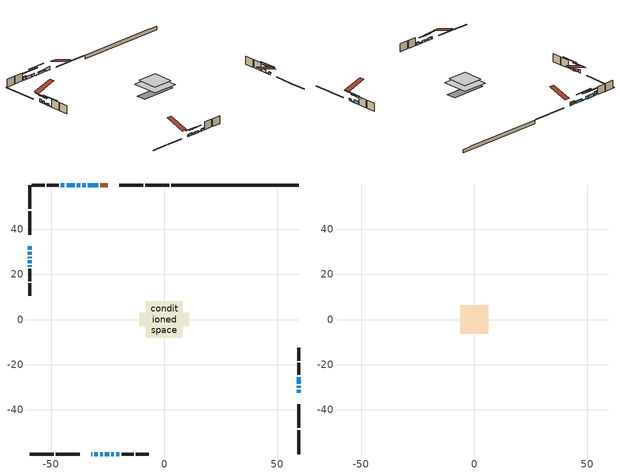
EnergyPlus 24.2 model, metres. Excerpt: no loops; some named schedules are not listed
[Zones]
conditioned space
 floor outside (Floor1 construction): -2.55,-2.55 -2.55,2.55 2.55,2.55 2.55,-2.55 z0.61
 floor adiabatic (AdiabaticFloorConstruction): -8.1,-8.1 -8.1,8.1 8.1,8.1 8.1,-8.1 z3.05
 floor foundation (Slab1 construction): -11.13,-2.97 -11.13,2.97 11.13,2.97 11.13,-2.97 z-1.68
 wall outside (RimJoist1 construction): 2.16,59.48 -8.41,59.48 / -59.48,-59.48 -48.91,-59.48 / -59.48,59.48 -59.48,48.91 / 59.48,-59.48 59.48,-48.91 z0.61:0.91
 wall outside (RimJoist2 construction): -9.34,59.48 -19.91,59.48 / -47.98,-59.48 -37.4,-59.48 / -59.48,47.98 -59.48,37.4 / 59.48,-47.98 59.48,-37.4 z0.61:0.91
 wall outside (AdiabaticWallConstruction 1): -25,59.48 -28.23,59.48 z0.61:2.64
 wall outside (AdiabaticWallConstruction): -32.32,-59.48 -31.91,-59.48 / -26.23,-59.48 -24.39,-59.48 / -21.32,-59.48 -19.79,-59.48 z0.61:1.83; -30.98,-59.48 -29.3,-59.48 z0.61:2.13; -59.48,32.32 -59.48,30.79 / -44.15,59.48 -45.68,59.48 z0.61:2.74; -59.48,29.86 -59.48,28.64 / 59.48,-28.48 59.48,-25.43 / -37.11,59.48 -38.64,59.48 / -39.57,59.48 -43.22,59.48 z0.61:2.29; -59.48,27.72 -59.48,27.1 z0.61:1.22; 59.48,-32.32 59.48,-31.1 / -29.16,59.48 -33.73,59.48 / -28.37,-59.48 -27.15,-59.48 / -59.48,26.18 -59.48,24.96 z0.61:1.68; -23.47,-59.48 -22.25,-59.48 / 59.48,-30.17 59.48,-29.4 / -34.66,59.48 -36.18,59.48 / -59.48,24.03 -59.48,23.26 z0.61:0.92
 wall outside (Wall1 construction): -46.61,59.48 -52.01,59.48 / -18.87,-59.48 -13.47,-59.48 / -59.48,22.34 -59.48,16.94 / 59.48,-24.5 59.48,-19.1 z0.61:5.49
 wall outside (Wall2 construction): -52.93,59.48 -58.55,59.48 / -12.54,-59.48 -6.92,-59.48 / -59.48,16.01 -59.48,10.39 / 59.48,-18.17 59.48,-12.56 z0.61:5.49
 wall foundation (FoundationWall1 construction): 3.09,59.48,-1.68 3.09,59.48,0.61 53.84,59.48,0.61 53.84,59.48,0.45 59.48,59.48,0.45 59.48,59.48,-1.68
 window (WindowConstruction 15): -32.32,-59.48 -31.91,-59.48 z0.61:1.83
 window (WindowConstruction 4): -30.98,-59.48 -29.3,-59.48 z0.61:2.13
 window (WindowConstruction 5): -59.48,32.32 -59.48,30.79 z0.61:2.74
 window (WindowConstruction 6): -59.48,29.86 -59.48,28.64 z0.61:2.29
 window (WindowConstruction 7): -59.48,27.72 -59.48,27.11 z0.61:1.22
 window (WindowConstruction 8): 59.48,-32.32 59.48,-31.1 z0.61:1.68
 window (WindowConstruction 9): -29.16,59.48 -33.73,59.48 z0.61:1.68
 window (WindowConstruction 10): -28.37,-59.48 -27.15,-59.48 z0.61:1.68
 window (WindowConstruction 11): -26.22,-59.48 -24.4,-59.48 z0.61:1.83
 window (WindowConstruction 12): -23.47,-59.48 -22.25,-59.48 z0.61:0.91
 window (WindowConstruction 13): -21.32,-59.48 -19.79,-59.48 z0.61:1.83
 window (WindowConstruction 14): -59.48,26.18 -59.48,24.96 z0.61:1.68
 window (WindowConstruction 16): 59.48,-30.17 59.48,-29.41 z0.61:0.91
 window (WindowConstruction 17): -34.66,59.48 -36.18,59.48 z0.61:0.91
 window (WindowConstruction 18): -59.48,24.03 -59.48,23.27 z0.61:0.91
 window (WindowConstruction): 59.48,-28.48 59.48,-25.43 z0.61:2.29
 window (WindowConstruction 1): -37.11,59.48 -38.64,59.48 z0.61:2.29
 window (WindowConstruction 2): -39.57,59.48 -43.22,59.48 z0.61:2.29
 window (WindowConstruction 3): -44.15,59.48 -45.68,59.48 z0.61:2.74
 door (Door): -25,59.48 -28.23,59.48 z0.61:2.64
 ceiling adiabatic (AdiabaticFloorConstruction): 8.1,-8.1 8.1,8.1 -8.1,8.1 -8.1,-8.1 z3.05
attic - vented
 floor to conditioned space (Floor2 construction Reversed): -6.29,-6.29 -6.29,6.29 6.29,6.29 6.29,-6.29 z5.49
 roof outside (Roof1 construction): -24.07,59.48,5.49 -24.07,47.23,9.57 -20.84,47.23,9.57 -20.84,59.48,5.49; -33.25,-59.48,5.49 -33.25,-47.23,9.57 -36.47,-47.23,9.57 -36.47,-59.48,5.49; -59.48,33.25,5.49 -47.23,33.25,9.57 -47.23,36.47,9.57 -59.48,36.47,5.49; 59.48,-33.25,5.49 47.23,-33.25,9.57 47.23,-36.47,9.57 59.48,-36.47,5.49
shading: -26.66,-59.48 -33.62,-59.48 -33.62,-59.89 -26.66,-59.89 z4.77; -59.48,28.15 -59.48,34.96 -59.89,34.96 -59.89,28.15 z5.38; -59.48,26.01 -59.48,32.5 -59.89,32.5 -59.89,26.01 z4.93; -59.48,26.9 -59.48,27.92 -59.89,27.92 -59.89,26.9 z1.42; 59.48,-30.9 59.48,-32.52 59.89,-32.52 59.89,-30.9 z1.88; -33.93,59.48 -28.96,59.48 -28.96,59.89 -33.93,59.89 z1.88; -24.51,-59.48 -31.01,-59.48 -31.01,-59.89 -24.51,-59.89 z4.32; -21.76,-59.48 -28.86,-59.48 -28.86,-59.89 -21.76,-59.89 z4.47; -22.05,-59.48 -23.67,-59.48 -23.67,-59.89 -22.05,-59.89 z1.12; -19.59,-59.48 -21.52,-59.48 -21.52,-59.89 -19.59,-59.89 z2.03; -59.48,24.76 -59.48,26.38 -59.89,26.38 -59.89,24.76 z1.88; 59.48,-24.33 59.48,-35.25 59.89,-35.25 59.89,-24.33 z6; -41.26,59.48 -29.58,59.48 -29.58,59.89 -41.26,59.89 z6; -59.48,18.19 -59.48,29.11 -59.89,29.11 -59.89,18.19 z6; 59.48,-22.79 59.48,-31.12 59.89,-31.12 59.89,-22.79 z4.93; -41.28,59.48 -34.47,59.48 -34.47,59.89 -41.28,59.89 z4.93; -45.86,59.48 -36.93,59.48 -36.93,59.89 -45.86,59.89 z4.93; -45.88,59.48 -43.95,59.48 -43.95,59.89 -45.88,59.89 z2.94
[Building]
Building 1: Terrain=Suburbs
[Site:Location]
Toronto City Centre_ON: Latitude {deg}=43.63; Longitude {deg}=-79.39; Time Zone {hr}=-5; Elevation {m}=77; Keep Site Location Information=Yes
[Site:GroundTemperature:Shallow]
5.01852, 3.26908, 3.12898, 3.95918, 7.29196, 10.6092, 13.4851, 15.3069, 15.4617, 13.9799, 11.1774, 7.9619
[Site:WaterMainsTemperature]
Calculation Method=Schedule; Temperature Schedule=mains temperature schedule
[Material] Roughness=Rough; Thermal Absorptance=0.9
Name | Thickness {m} | Conductivity {W/m-K} | Density {kg/m3} | Specific Heat {J/kg-K} | Solar Absorptance | Visible Absorptance
asphalt or fiberglass shingles | 0.00635 | 0.162714 | 1121.4 | 1465.45 | 0.4 | 0.4
ceiling loosefill ins | 0.0846667 | 0.0480833 | 16.02 | 1046.75 | 0.7 | 0.7
ceiling stud and cavity | 0.1397 | 0.0991714 | 65.682 | 1177.47 | 0.7 | 0.7
concrete 4.0 in. | 0.1016 | 1.803125 | 2242.8 | 837.4 | 0.7 | 0.7
concrete 8.0 in. | 0.2032 | 1.803125 | 2242.8 | 837.4 | 0.7 | 0.7
door material | 0.04445 | 0.053851 | 512.64 | 1214.23 | 0.7 | 0.7
exterior vertical ins | 0.00200675 | 0.029427 | 32.04 | 1214.23 | 0.7 | 0.7
floor covering | 0.0127 | 0.0433444 | 54.468 | 1339.84 | 0.6 | 0.6
floor rigid ins | 0.051816 | 0.029427 | 32.04 | 1214.23 | 0.7 | 0.7
floor rigid ins 1; wall rigid ins | 0.512978 | 0.029427 | 32.04 | 1214.23 | 0.7 | 0.7
floor stud and cavity | 0.1397 | 0.0779196 | 92.3553 | 1139.71 | 0.7 | 0.7
floor stud and cavity 1 | 0.1397 | 1.75129 | 37.0049 | 1207.88 | 0.7 | 0.7
furniture material conditioned space 1 | 0.1524 | 0.115458 | 640.8 | 1214.23 | 0.6 | 0.6
gypsum board | 0.0127 | 0.160291 | 801 | 837.4 | 0.6 | 0.6
gypsum board 1 | 0.0127 | 0.160291 | 801 | 837.4 | 0.7 | 0.7
osb sheathing 0.5 in. | 0.0127 | 0.115458 | 512.64 | 1214.23 | 0.7 | 0.7
osb sheathing 0.75 in. | 0.01905 | 0.115458 | 512.64 | 1214.23 | 0.7 | 0.7
osb sheathing 2.0 in. | 0.0508 | 0.115458 | 512.64 | 1214.23 | 0.7 | 0.7
rim joist stud and cavity | 0.0508 | 0.0379815 | 125.044 | 1163.47 | 0.6 | 0.6
rim joist stud and cavity 1 | 0.0508 | 0.0376839 | 125.044 | 1163.47 | 0.6 | 0.6
wall stud and cavity | 0.1397 | 0.0812893 | 139.0536 | 1170.24 | 0.7 | 0.7
wall stud and cavity 1 | 0.1397 | 0.0814562 | 139.0536 | 1170.24 | 0.7 | 0.7
wall stud and cavity 2 | 0.0889 | 0.380278 | 52.3479 | 1209.89 | 0.7 | 0.7
wall stud and cavity 3 | 0.0889 | 0.391764 | 83.0341 | 1211.67 | 0.7 | 0.7
wood siding | 0.0254 | 0.102417 | 544.68 | 1172.36 | 0.4 | 0.4
wood siding 1; wood siding 2; wood siding 3 | 0.0254 | 0.102417 | 544.68 | 1172.36 | 0.7 | 0.7
[WindowMaterial:SimpleGlazingSystem]
Name | U-Factor {W/m2-K} | Solar Heat Gain Coefficient
WindowMaterial | 3.31766 | 0.69
WindowMaterial 1 | 3.3222 | 0.68
WindowMaterial 10 | 5.0943 | 0.59
WindowMaterial 2 | 3.31198 | 0.58
WindowMaterial 3 | 3.35456 | 0.58
WindowMaterial 4 | 3.32958 | 0.66
WindowMaterial 5 | 3.32674 | 0.67
WindowMaterial 6 | 3.32106 | 0.68
WindowMaterial 7 | 3.384088 | 0.53
WindowMaterial 8 | 3.338664 | 0.64
WindowMaterial 9 | 6.93965 | 0.69
[Construction]
AdiabaticFloorConstruction: floor stud and cavity 1, floor rigid ins 1, osb sheathing 0.75 in., floor covering
AdiabaticWallConstruction: wood siding 2, wall rigid ins, wall stud and cavity 2, gypsum board
AdiabaticWallConstruction 1: wood siding 3, wall rigid ins, wall stud and cavity 2, gypsum board
Door: door material
Floor1 construction: floor stud and cavity, floor rigid ins, osb sheathing 0.75 in., floor covering
Floor2 construction Reversed: gypsum board, ceiling stud and cavity, ceiling loosefill ins
FoundationWall1 construction: concrete 8.0 in., gypsum board 1
furniture construction conditioned space 1: furniture material conditioned space 1
PartitionWallConstruction: gypsum board, wall stud and cavity 3, gypsum board
RimJoist1 construction: wood siding 1, osb sheathing 2.0 in., rim joist stud and cavity
RimJoist2 construction: wood siding 1, osb sheathing 2.0 in., rim joist stud and cavity 1
Roof1 construction: asphalt or fiberglass shingles
Slab1 construction: concrete 4.0 in.
Wall1 construction: wood siding, osb sheathing 0.5 in., wall stud and cavity, gypsum board
Wall2 construction: wood siding, osb sheathing 0.5 in., wall stud and cavity 1, gypsum board
WindowConstruction; WindowConstruction 1; WindowConstruction 4: WindowMaterial
WindowConstruction 10; WindowConstruction 14; WindowConstruction 8: WindowMaterial 4
WindowConstruction 11: WindowMaterial 6
WindowConstruction 12: WindowMaterial 7
WindowConstruction 13: WindowMaterial 8
WindowConstruction 15: WindowMaterial 9
WindowConstruction 16; WindowConstruction 17; WindowConstruction 18: WindowMaterial 10
WindowConstruction 2; WindowConstruction 6: WindowMaterial 1
WindowConstruction 3; WindowConstruction 5: WindowMaterial 2
WindowConstruction 7: WindowMaterial 3
WindowConstruction 9: WindowMaterial 5
[Zone] Multiplier=1; Part of Total Floor Area=Yes
Name | Volume {m3}
attic - vented | 104.792
conditioned space | 1022.5
[Space]
Name | Zone | Volume {m3}
attic - vented 1 | attic - vented | 104.792
conditioned space 1 | conditioned space | 1022.5
[ZoneInfiltration:EffectiveLeakageArea]
infil attic - vented 1: Zone or Space=attic - vented 1; Schedule=Always On Discrete; Effective Air Leakage Area {cm2}=6657.68; Stack Coefficient=0.000283894; Wind Coefficient=1.13841e-05
[ZoneMixing]
whole house fan mix: Zone or Space=attic - vented; Schedule=Always On Continuous; Design Flow Rate Calculation Method=Flow/Zone; Design Flow Rate {m3/s}=0; Source Zone or Space=conditioned space
[SurfaceProperty:ExposedFoundationPerimeter]
Slab1: Exposed Perimeter Calculation Method=TotalExposedPerimeter; Total Exposed Perimeter {m}=56.387
[InternalMass] Zone or ZoneList=conditioned space; Space or SpaceList=conditioned space 1
Name | Construction | Surface Area {m2}
furniture mass conditioned space 1 | furniture construction conditioned space 1 | 168.224
partition wall mass | PartitionWallConstruction | 420.56
[Lights]
interior lighting: Zone or ZoneList or Space or SpaceList=conditioned space 1; Schedule=interior lighting schedule; Design Level Calculation Method=LightingLevel; Lighting Level {W}=343.2; Return Air Fraction=0; Fraction Radiant=0.6; Fraction Visible=0.2; Fraction Replaceable=1
[People]
occupants: Zone or ZoneList or Space or SpaceList=conditioned space 1; Number of People Schedule=occupants schedule; Number of People Calculation Method=People; Number of People=3; Fraction Radiant=0.314171; Sensible Heat Fraction=0.56303; Activity Level Schedule=occupants activity schedule; Carbon Dioxide Generation Rate {m3/s-W}=0; Enable ASHRAE 55 Comfort Warnings=No; Mean Radiant Temperature Calculation Type=EnclosureAveraged
[ElectricEquipment] Zone or ZoneList or Space or SpaceList=conditioned space 1; Design Level Calculation Method=EquipmentLevel
Name | Schedule | Design Level {W} | Fraction Latent | Fraction Radiant | Fraction Lost
clothes dryer | clothes dryer schedule | 140.772 | 0.015 | 0.081 | 0.85
clothes washer | clothes washer schedule | 32.1985 | 0.03 | 0.162 | 0.7
cooking range | cooking range schedule | 215.147 | 0.08 | 0.432 | 0.2
dishwasher | dishwasher schedule | 66.8632 | 0.3 | 0.18 | 0.4
fridge | fridge schedule | 72.9452 | 0 | 0.6 | 0
mech vent bath fan 0 | mech vent bath fan 0 schedule | 50.2 | 0 | 0 | 1
mech vent bath fan 1 | mech vent bath fan 1 schedule | 50.2 | 0 | 0 | 1
mech vent bath fan 2 | mech vent bath fan 2 schedule | 50.2 | 0 | 0 | 1
mech vent house fan | mech vent house fan schedule | 0 | 0 | 0 | 1
mech vent house fan cfis | mech vent house fan cfis schedule | 0 | 0 | 0 | 0
mech vent range fan 0 | mech vent range fan 0 schedule | 57 | 0 | 0 | 1
misc plug loads | misc plug loads schedule | 494.7 | 0.045 | 0.513 | 0.1
whole house fan | Always On Discrete | 0 | 0 | 0 | 1
[OtherEquipment] Zone or ZoneList or Space or SpaceList=conditioned space 1; Design Level Calculation Method=EquipmentLevel
Name | Fuel Type | Schedule | Design Level {W} | Fraction Latent | Fraction Radiant | Fraction Lost
clothes dryer 1 | Electricity | clothes dryer schedule | 0 | 0.015 | 0.081 | 0.85
cooking range 1 | Electricity | cooking range schedule | 0 | 0.08 | 0.432 | 0.2
general water use latent | None | general water use schedule | 62.594 | 1 | 0 | 0
general water use sensible | None | general water use schedule | -61.6891 | 0 | 0.6 | 0
mech vent house fan latent load | None | Always On Discrete | 0 | 1 | 0 | 0
mech vent house fan sensible load | None | Always On Discrete | 0 | 0 | 0 | 0
water heater energy adjustment1 | NaturalGas | Always On Discrete | 0.01 | 0 | 0 | 1
[ZoneInfiltration:DesignFlowRate] Zone or ZoneList or Space or SpaceList=conditioned space 1; Schedule=Always On Discrete; Design Flow Rate Calculation Method=Flow/Zone; Design Flow Rate {m3/s}=0
infil flow; natural vent flow; whole house fan flow
[Foundation:Kiva]
Foundation Kiva 1: Initial Indoor Air Temperature {C}=18; Wall Height Above Grade {m}=0.609996; Wall Depth Below Slab {m}=0.2032; Custom Block Material Name 1=exterior vertical ins; Custom Block Depth 1 {m}=2.28999; Custom Block X Position 1 {m}=0.2159; Custom Block Z Position 1 {m}=0
[Foundation:Kiva:Settings]
Soil Conductivity {W/m-K}=0.849921; Soil Density {kg/m3}=1842.3; Soil Specific Heat {J/kg-K}=418.7; Ground Solar Absorptivity=0.9; Ground Thermal Absorptivity=0.9; Ground Surface Roughness {m}=0.03; Far-Field Width {m}=40; Deep-Ground Boundary Condition=ZeroFlux; Deep-Ground Depth {m}=40; Minimum Cell Dimension {m}=0.2; Maximum Cell Growth Coefficient=3; Simulation Timestep=Timestep
[Exterior:Lights]
exterior lighting: Schedule=exterior lighting schedule; Design Level {W}=75.6
[Schedule:Constant]
Name | Hourly Value
Always On Continuous; mech vent house fan schedule; mech vent house fan cfis schedule; Always On Discrete | 1
occupants activity schedule | 117.228
fridge schedule | 0
[Schedule:Week:Daily]
interior lighting schedule Week Rule - Jan1-Jan27: interior lighting schedule day, interior lighting schedule day, interior lighting schedule day, interior lighting schedule day, interior lighting schedule day, interior lighting schedule day, interior lighting schedule day, interior lighting schedule default day, interior lighting schedule default day, interior lighting schedule default day, interior lighting schedule default day, interior lighting schedule default day
interior lighting schedule Week Rule - Jan28-Feb3: interior lighting schedule day, interior lighting schedule day, interior lighting schedule day, interior lighting schedule day, interior lighting schedule day 1, interior lighting schedule day 1, interior lighting schedule day 1, interior lighting schedule default day, interior lighting schedule default day, interior lighting schedule default day, interior lighting schedule default day, interior lighting schedule default day
interior lighting schedule Week Rule - Feb4-Feb24: interior lighting schedule day 1, interior lighting schedule day 1, interior lighting schedule day 1, interior lighting schedule day 1, interior lighting schedule day 1, interior lighting schedule day 1, interior lighting schedule day 1, interior lighting schedule default day, interior lighting schedule default day, interior lighting schedule default day, interior lighting schedule default day, interior lighting schedule default day
interior lighting schedule Week Rule - Feb25-Mar3: interior lighting schedule day 1, interior lighting schedule day 1, interior lighting schedule day 1, interior lighting schedule day 1, interior lighting schedule day 2, interior lighting schedule day 2, interior lighting schedule day 2, interior lighting schedule default day, interior lighting schedule default day, interior lighting schedule default day, interior lighting schedule default day, interior lighting schedule default day
interior lighting schedule Week Rule - Mar4-Mar31: interior lighting schedule day 2, interior lighting schedule day 2, interior lighting schedule day 2, interior lighting schedule day 2, interior lighting schedule day 2, interior lighting schedule day 2, interior lighting schedule day 2, interior lighting schedule default day, interior lighting schedule default day, interior lighting schedule default day, interior lighting schedule default day, interior lighting schedule default day
interior lighting schedule Week Rule - Apr1-Apr28: interior lighting schedule day 3, interior lighting schedule day 3, interior lighting schedule day 3, interior lighting schedule day 3, interior lighting schedule day 3, interior lighting schedule day 3, interior lighting schedule day 3, interior lighting schedule default day, interior lighting schedule default day, interior lighting schedule default day, interior lighting schedule default day, interior lighting schedule default day
interior lighting schedule Week Rule - Apr29-May5: interior lighting schedule day 3, interior lighting schedule day 3, interior lighting schedule day 4, interior lighting schedule day 4, interior lighting schedule day 4, interior lighting schedule day 4, interior lighting schedule day 4, interior lighting schedule default day, interior lighting schedule default day, interior lighting schedule default day, interior lighting schedule default day, interior lighting schedule default day
interior lighting schedule Week Rule - May6-May26: interior lighting schedule day 4, interior lighting schedule day 4, interior lighting schedule day 4, interior lighting schedule day 4, interior lighting schedule day 4, interior lighting schedule day 4, interior lighting schedule day 4, interior lighting schedule default day, interior lighting schedule default day, interior lighting schedule default day, interior lighting schedule default day, interior lighting schedule default day
interior lighting schedule Week Rule - May27-Jun2: interior lighting schedule day 4, interior lighting schedule day 4, interior lighting schedule day 4, interior lighting schedule day 4, interior lighting schedule day 4, interior lighting schedule day 5, interior lighting schedule day 5, interior lighting schedule default day, interior lighting schedule default day, interior lighting schedule default day, interior lighting schedule default day, interior lighting schedule default day
interior lighting schedule Week Rule - Jun3-Jun30: interior lighting schedule day 5, interior lighting schedule day 5, interior lighting schedule day 5, interior lighting schedule day 5, interior lighting schedule day 5, interior lighting schedule day 5, interior lighting schedule day 5, interior lighting schedule default day, interior lighting schedule default day, interior lighting schedule default day, interior lighting schedule default day, interior lighting schedule default day
interior lighting schedule Week Rule - Jul1-Jul28: interior lighting schedule day 6, interior lighting schedule day 6, interior lighting schedule day 6, interior lighting schedule day 6, interior lighting schedule day 6, interior lighting schedule day 6, interior lighting schedule day 6, interior lighting schedule default day, interior lighting schedule default day, interior lighting schedule default day, interior lighting schedule default day, interior lighting schedule default day
interior lighting schedule Week Rule - Jul29-Aug4: interior lighting schedule day 6, interior lighting schedule day 6, interior lighting schedule day 6, interior lighting schedule day 7, interior lighting schedule day 7, interior lighting schedule day 7, interior lighting schedule day 7, interior lighting schedule default day, interior lighting schedule default day, interior lighting schedule default day, interior lighting schedule default day, interior lighting schedule default day
interior lighting schedule Week Rule - Aug5-Aug25: interior lighting schedule day 7, interior lighting schedule day 7, interior lighting schedule day 7, interior lighting schedule day 7, interior lighting schedule day 7, interior lighting schedule day 7, interior lighting schedule day 7, interior lighting schedule default day, interior lighting schedule default day, interior lighting schedule default day, interior lighting schedule default day, interior lighting schedule default day
interior lighting schedule Week Rule - Aug26-Sep1: interior lighting schedule day 7, interior lighting schedule day 7, interior lighting schedule day 7, interior lighting schedule day 7, interior lighting schedule day 7, interior lighting schedule day 7, interior lighting schedule day 8, interior lighting schedule default day, interior lighting schedule default day, interior lighting schedule default day, interior lighting schedule default day, interior lighting schedule default day
interior lighting schedule Week Rule - Sep2-Sep29: interior lighting schedule day 8, interior lighting schedule day 8, interior lighting schedule day 8, interior lighting schedule day 8, interior lighting schedule day 8, interior lighting schedule day 8, interior lighting schedule day 8, interior lighting schedule default day, interior lighting schedule default day, interior lighting schedule default day, interior lighting schedule default day, interior lighting schedule default day
interior lighting schedule Week Rule - Sep30-Oct6: interior lighting schedule day 8, interior lighting schedule day 9, interior lighting schedule day 9, interior lighting schedule day 9, interior lighting schedule day 9, interior lighting schedule day 9, interior lighting schedule day 9, interior lighting schedule default day, interior lighting schedule default day, interior lighting schedule default day, interior lighting schedule default day, interior lighting schedule default day
interior lighting schedule Week Rule - Oct7-Oct27: interior lighting schedule day 9, interior lighting schedule day 9, interior lighting schedule day 9, interior lighting schedule day 9, interior lighting schedule day 9, interior lighting schedule day 9, interior lighting schedule day 9, interior lighting schedule default day, interior lighting schedule default day, interior lighting schedule default day, interior lighting schedule default day, interior lighting schedule default day
interior lighting schedule Week Rule - Oct28-Nov3: interior lighting schedule day 9, interior lighting schedule day 9, interior lighting schedule day 9, interior lighting schedule day 9, interior lighting schedule day 10, interior lighting schedule day 10, interior lighting schedule day 10, interior lighting schedule default day, interior lighting schedule default day, interior lighting schedule default day, interior lighting schedule default day, interior lighting schedule default day
interior lighting schedule Week Rule - Nov4-Nov24: interior lighting schedule day 10, interior lighting schedule day 10, interior lighting schedule day 10, interior lighting schedule day 10, interior lighting schedule day 10, interior lighting schedule day 10, interior lighting schedule day 10, interior lighting schedule default day, interior lighting schedule default day, interior lighting schedule default day, interior lighting schedule default day, interior lighting schedule default day
interior lighting schedule Week Rule - Nov25-Dec1: interior lighting schedule day 10, interior lighting schedule day 10, interior lighting schedule day 10, interior lighting schedule day 10, interior lighting schedule day 10, interior lighting schedule day 10, interior lighting schedule day 11, interior lighting schedule default day, interior lighting schedule default day, interior lighting schedule default day, interior lighting schedule default day, interior lighting schedule default day
interior lighting schedule Week Rule - Dec2-Dec31: interior lighting schedule day 11, interior lighting schedule day 11, interior lighting schedule day 11, interior lighting schedule day 11, interior lighting schedule day 11, interior lighting schedule day 11, interior lighting schedule day 11, interior lighting schedule default day, interior lighting schedule default day, interior lighting schedule default day, interior lighting schedule default day, interior lighting schedule default day
occupants schedule Week Rule - Jan1-Dec31: occupants schedule day, occupants schedule day, occupants schedule day, occupants schedule day, occupants schedule day, occupants schedule day, occupants schedule day, occupants schedule default day, occupants schedule default day, occupants schedule default day, occupants schedule default day, occupants schedule default day
clothes dryer schedule Week Rule - Jan1-Dec31: clothes dryer schedule day, clothes dryer schedule day, clothes dryer schedule day, clothes dryer schedule day, clothes dryer schedule day, clothes dryer schedule day, clothes dryer schedule day, clothes dryer schedule default day, clothes dryer schedule default day, clothes dryer schedule default day, clothes dryer schedule default day, clothes dryer schedule default day
clothes washer schedule Week Rule - Jan1-Dec31: clothes washer schedule day, clothes washer schedule day, clothes washer schedule day, clothes washer schedule day, clothes washer schedule day, clothes washer schedule day, clothes washer schedule day, clothes washer schedule default day, clothes washer schedule default day, clothes washer schedule default day, clothes washer schedule default day, clothes washer schedule default day
cooking range schedule Week Rule - Jan1-Dec31: cooking range schedule day, cooking range schedule day, cooking range schedule day, cooking range schedule day, cooking range schedule day, cooking range schedule day, cooking range schedule day, cooking range schedule default day, cooking range schedule default day, cooking range schedule default day, cooking range schedule default day, cooking range schedule default day
dishwasher schedule Week Rule - Jan1-Dec31: dishwasher schedule day, dishwasher schedule day, dishwasher schedule day, dishwasher schedule day, dishwasher schedule day, dishwasher schedule day, dishwasher schedule day, dishwasher schedule default day, dishwasher schedule default day, dishwasher schedule default day, dishwasher schedule default day, dishwasher schedule default day
mech vent bath fan 0 schedule Week Rule - Jan1-Dec31: mech vent bath fan 0 schedule day, mech vent bath fan 0 schedule day, mech vent bath fan 0 schedule day, mech vent bath fan 0 schedule day, mech vent bath fan 0 schedule day, mech vent bath fan 0 schedule day, mech vent bath fan 0 schedule day, mech vent bath fan 0 schedule default day, mech vent bath fan 0 schedule default day, mech vent bath fan 0 schedule default day, mech vent bath fan 0 schedule default day, mech vent bath fan 0 schedule default day
mech vent bath fan 1 schedule Week Rule - Jan1-Dec31: mech vent bath fan 1 schedule day, mech vent bath fan 1 schedule day, mech vent bath fan 1 schedule day, mech vent bath fan 1 schedule day, mech vent bath fan 1 schedule day, mech vent bath fan 1 schedule day, mech vent bath fan 1 schedule day, mech vent bath fan 1 schedule default day, mech vent bath fan 1 schedule default day, mech vent bath fan 1 schedule default day, mech vent bath fan 1 schedule default day, mech vent bath fan 1 schedule default day
mech vent bath fan 2 schedule Week Rule - Jan1-Dec31: mech vent bath fan 2 schedule day, mech vent bath fan 2 schedule day, mech vent bath fan 2 schedule day, mech vent bath fan 2 schedule day, mech vent bath fan 2 schedule day, mech vent bath fan 2 schedule day, mech vent bath fan 2 schedule day, mech vent bath fan 2 schedule default day, mech vent bath fan 2 schedule default day, mech vent bath fan 2 schedule default day, mech vent bath fan 2 schedule default day, mech vent bath fan 2 schedule default day
mech vent range fan 0 schedule Week Rule - Jan1-Dec31: mech vent range fan 0 schedule day, mech vent range fan 0 schedule day, mech vent range fan 0 schedule day, mech vent range fan 0 schedule day, mech vent range fan 0 schedule day, mech vent range fan 0 schedule day, mech vent range fan 0 schedule day, mech vent range fan 0 schedule default day, mech vent range fan 0 schedule default day, mech vent range fan 0 schedule default day, mech vent range fan 0 schedule default day, mech vent range fan 0 schedule default day
misc plug loads schedule Week Rule - Jan1-Dec31: misc plug loads schedule day, misc plug loads schedule day, misc plug loads schedule day, misc plug loads schedule day, misc plug loads schedule day, misc plug loads schedule day, misc plug loads schedule day, misc plug loads schedule default day, misc plug loads schedule default day, misc plug loads schedule default day, misc plug loads schedule default day, misc plug loads schedule default day
general water use schedule Week Rule - Jan1-Dec31: general water use schedule day, general water use schedule day, general water use schedule day, general water use schedule day, general water use schedule day, general water use schedule day, general water use schedule day, general water use schedule default day, general water use schedule default day, general water use schedule default day, general water use schedule default day, general water use schedule default day
exterior lighting schedule Week Rule - Jan1-Jan27: exterior lighting schedule day, exterior lighting schedule day, exterior lighting schedule day, exterior lighting schedule day, exterior lighting schedule day, exterior lighting schedule day, exterior lighting schedule day, exterior lighting schedule default day, exterior lighting schedule default day, exterior lighting schedule default day, exterior lighting schedule default day, exterior lighting schedule default day
exterior lighting schedule Week Rule - Jan28-Feb3: exterior lighting schedule day, exterior lighting schedule day, exterior lighting schedule day, exterior lighting schedule day, exterior lighting schedule day 1, exterior lighting schedule day 1, exterior lighting schedule day 1, exterior lighting schedule default day, exterior lighting schedule default day, exterior lighting schedule default day, exterior lighting schedule default day, exterior lighting schedule default day
exterior lighting schedule Week Rule - Feb4-Feb24: exterior lighting schedule day 1, exterior lighting schedule day 1, exterior lighting schedule day 1, exterior lighting schedule day 1, exterior lighting schedule day 1, exterior lighting schedule day 1, exterior lighting schedule day 1, exterior lighting schedule default day, exterior lighting schedule default day, exterior lighting schedule default day, exterior lighting schedule default day, exterior lighting schedule default day
exterior lighting schedule Week Rule - Feb25-Mar3: exterior lighting schedule day 1, exterior lighting schedule day 1, exterior lighting schedule day 1, exterior lighting schedule day 1, exterior lighting schedule day 2, exterior lighting schedule day 2, exterior lighting schedule day 2, exterior lighting schedule default day, exterior lighting schedule default day, exterior lighting schedule default day, exterior lighting schedule default day, exterior lighting schedule default day
exterior lighting schedule Week Rule - Mar4-Mar31: exterior lighting schedule day 2, exterior lighting schedule day 2, exterior lighting schedule day 2, exterior lighting schedule day 2, exterior lighting schedule day 2, exterior lighting schedule day 2, exterior lighting schedule day 2, exterior lighting schedule default day, exterior lighting schedule default day, exterior lighting schedule default day, exterior lighting schedule default day, exterior lighting schedule default day
exterior lighting schedule Week Rule - Apr1-Apr28: exterior lighting schedule day 3, exterior lighting schedule day 3, exterior lighting schedule day 3, exterior lighting schedule day 3, exterior lighting schedule day 3, exterior lighting schedule day 3, exterior lighting schedule day 3, exterior lighting schedule default day, exterior lighting schedule default day, exterior lighting schedule default day, exterior lighting schedule default day, exterior lighting schedule default day
exterior lighting schedule Week Rule - Apr29-May5: exterior lighting schedule day 3, exterior lighting schedule day 3, exterior lighting schedule day 4, exterior lighting schedule day 4, exterior lighting schedule day 4, exterior lighting schedule day 4, exterior lighting schedule day 4, exterior lighting schedule default day, exterior lighting schedule default day, exterior lighting schedule default day, exterior lighting schedule default day, exterior lighting schedule default day
exterior lighting schedule Week Rule - May6-May26: exterior lighting schedule day 4, exterior lighting schedule day 4, exterior lighting schedule day 4, exterior lighting schedule day 4, exterior lighting schedule day 4, exterior lighting schedule day 4, exterior lighting schedule day 4, exterior lighting schedule default day, exterior lighting schedule default day, exterior lighting schedule default day, exterior lighting schedule default day, exterior lighting schedule default day
exterior lighting schedule Week Rule - May27-Jun2: exterior lighting schedule day 4, exterior lighting schedule day 4, exterior lighting schedule day 4, exterior lighting schedule day 4, exterior lighting schedule day 4, exterior lighting schedule day 5, exterior lighting schedule day 5, exterior lighting schedule default day, exterior lighting schedule default day, exterior lighting schedule default day, exterior lighting schedule default day, exterior lighting schedule default day
exterior lighting schedule Week Rule - Jun3-Jun30: exterior lighting schedule day 5, exterior lighting schedule day 5, exterior lighting schedule day 5, exterior lighting schedule day 5, exterior lighting schedule day 5, exterior lighting schedule day 5, exterior lighting schedule day 5, exterior lighting schedule default day, exterior lighting schedule default day, exterior lighting schedule default day, exterior lighting schedule default day, exterior lighting schedule default day
[Schedule:Year]
interior lighting schedule: interior lighting schedule Week Rule - Jan1-Jan27, 1, 1, 1, 27, interior lighting schedule Week Rule - Jan28-Feb3, 1, 28, 2, 3, interior lighting schedule Week Rule - Feb4-Feb24, 2, 4, 2, 24, interior lighting schedule Week Rule - Feb25-Mar3, 2, 25, 3, 3, interior lighting schedule Week Rule - Mar4-Mar31, 3, 4, 3, 31, interior lighting schedule Week Rule - Apr1-Apr28, 4, 1, 4, 28, interior lighting schedule Week Rule - Apr29-May5, 4, 29, 5, 5, interior lighting schedule Week Rule - May6-May26, 5, 6, 5, 26, interior lighting schedule Week Rule - May27-Jun2, 5, 27, 6, 2, interior lighting schedule Week Rule - Jun3-Jun30, 6, 3, 6, 30, interior lighting schedule Week Rule - Jul1-Jul28, 7, 1, 7, 28, interior lighting schedule Week Rule - Jul29-Aug4, 7, 29, 8, 4, interior lighting schedule Week Rule - Aug5-Aug25, 8, 5, 8, 25, interior lighting schedule Week Rule - Aug26-Sep1, 8, 26, 9, 1, interior lighting schedule Week Rule - Sep2-Sep29, 9, 2, 9, 29, interior lighting schedule Week Rule - Sep30-Oct6, 9, 30, 10, 6, interior lighting schedule Week Rule - Oct7-Oct27, 10, 7, 10, 27, interior lighting schedule Week Rule - Oct28-Nov3, 10, 28, 11, 3, interior lighting schedule Week Rule - Nov4-Nov24, 11, 4, 11, 24, interior lighting schedule Week Rule - Nov25-Dec1, 11, 25, 12, 1, interior lighting schedule Week Rule - Dec2-Dec31, 12, 2, 12, 31
occupants schedule: occupants schedule Week Rule - Jan1-Dec31, 1, 1, 12, 31
clothes dryer schedule: clothes dryer schedule Week Rule - Jan1-Dec31, 1, 1, 12, 31
clothes washer schedule: clothes washer schedule Week Rule - Jan1-Dec31, 1, 1, 12, 31
cooking range schedule: cooking range schedule Week Rule - Jan1-Dec31, 1, 1, 12, 31
dishwasher schedule: dishwasher schedule Week Rule - Jan1-Dec31, 1, 1, 12, 31
mech vent bath fan 0 schedule: mech vent bath fan 0 schedule Week Rule - Jan1-Dec31, 1, 1, 12, 31
mech vent bath fan 1 schedule: mech vent bath fan 1 schedule Week Rule - Jan1-Dec31, 1, 1, 12, 31
mech vent bath fan 2 schedule: mech vent bath fan 2 schedule Week Rule - Jan1-Dec31, 1, 1, 12, 31
mech vent range fan 0 schedule: mech vent range fan 0 schedule Week Rule - Jan1-Dec31, 1, 1, 12, 31
misc plug loads schedule: misc plug loads schedule Week Rule - Jan1-Dec31, 1, 1, 12, 31
general water use schedule: general water use schedule Week Rule - Jan1-Dec31, 1, 1, 12, 31
exterior lighting schedule: exterior lighting schedule Week Rule - Jan1-Jan27, 1, 1, 1, 27, exterior lighting schedule Week Rule - Jan28-Feb3, 1, 28, 2, 3, exterior lighting schedule Week Rule - Feb4-Feb24, 2, 4, 2, 24, exterior lighting schedule Week Rule - Feb25-Mar3, 2, 25, 3, 3, exterior lighting schedule Week Rule - Mar4-Mar31, 3, 4, 3, 31, exterior lighting schedule Week Rule - Apr1-Apr28, 4, 1, 4, 28, exterior lighting schedule Week Rule - Apr29-May5, 4, 29, 5, 5, exterior lighting schedule Week Rule - May6-May26, 5, 6, 5, 26, exterior lighting schedule Week Rule - May27-Jun2, 5, 27, 6, 2, exterior lighting schedule Week Rule - Jun3-Jun30, 6, 3, 6, 30, exterior lighting schedule Week Rule - Jul1-Jul28, 7, 1, 7, 28, exterior lighting schedule Week Rule - Jul29-Aug4, 7, 29, 8, 4, exterior lighting schedule Week Rule - Aug5-Aug25, 8, 5, 8, 25, exterior lighting schedule Week Rule - Aug26-Sep1, 8, 26, 9, 1, exterior lighting schedule Week Rule - Sep2-Sep29, 9, 2, 9, 29, exterior lighting schedule Week Rule - Sep30-Oct6, 9, 30, 10, 6, exterior lighting schedule Week Rule - Oct7-Oct27, 10, 7, 10, 27, exterior lighting schedule Week Rule - Oct28-Nov3, 10, 28, 11, 3, exterior lighting schedule Week Rule - Nov4-Nov24, 11, 4, 11, 24, exterior lighting schedule Week Rule - Nov25-Dec1, 11, 25, 12, 1, exterior lighting schedule Week Rule - Dec2-Dec31, 12, 2, 12, 31
[Schedule:Compact]
mains temperature schedule: Through: 01/01, For: AllDays, Until: 24:00, 8.80333, Through: 01/02, For: AllDays, Until: 24:00, 8.74333, Through: 01/03, For: AllDays, Until: 24:00, 8.68389, Through: 01/04, For: AllDays, Until: 24:00, 8.62611, Through: 01/05, For: AllDays, Until: 24:00, 8.56944, Through: 01/06, For: AllDays, Until: 24:00, 8.51389, Through: 01/07, For: AllDays, Until: 24:00, 8.45944, Through: 01/08, For: AllDays, Until: 24:00, 8.40611, Through: 01/09, For: AllDays, Until: 24:00, 8.35389, Through: 01/10, For: AllDays, Until: 24:00, 8.30278, Through: 01/11, For: AllDays, Until: 24:00, 8.25333, Through: 01/12, For: AllDays, Until: 24:00, 8.205, Through: 01/13, For: AllDays, Until: 24:00, 8.15778, Through: 01/14, For: AllDays, Until: 24:00, 8.11222, Through: 01/15, For: AllDays, Until: 24:00, 8.06778, Through: 01/16, For: AllDays, Until: 24:00, 8.02444, Through: 01/17, For: AllDays, Until: 24:00, 7.98222, Through: 01/18, For: AllDays, Until: 24:00, 7.94167, Through: 01/19, For: AllDays, Until: 24:00, 7.90222, Through: 01/20, For: AllDays, Until: 24:00, 7.86444, Through: 01/21, For: AllDays, Until: 24:00, 7.82778, Through: 01/22, For: AllDays, Until: 24:00, 7.79278, Through: 01/23, For: AllDays, Until: 24:00, 7.75889, Through: 01/24, For: AllDays, Until: 24:00, 7.72667, Through: 01/25, For: AllDays, Until: 24:00, 7.69556, Through: 01/26, For: AllDays, Until: 24:00, 7.66611, Through: 01/27, For: AllDays, Until: 24:00, 7.63778, Through: 01/28, For: AllDays, Until: 24:00, 7.61111, Through: 01/29, For: AllDays, Until: 24:00, 7.58556, Through: 01/30, For: AllDays, Until: 24:00, 7.56167, Through: 01/31, For: AllDays, Until: 24:00, 7.53944, Through: 02/01, For: AllDays, Until: 24:00, 7.51833, Through: 02/02, For: AllDays, Until: 24:00, 7.49889, Through: 02/03, For: AllDays, Until: 24:00, 7.48111, Through: 02/04, For: AllDays, Until: 24:00, 7.46444, Through: 02/05, For: AllDays, Until: 24:00, 7.44944, Through: 02/06, For: AllDays, Until: 24:00, 7.43556, Through: 02/07, For: AllDays, Until: 24:00, 7.42333, Through: 02/08, For: AllDays, Until: 24:00, 7.41278, Through: 02/09, For: AllDays, Until: 24:00, 7.40389, Through: 02/10, For: AllDays, Until: 24:00, 7.39611, Through: 02/11, For: AllDays, Until: 24:00, 7.39, Through: 02/12, For: AllDays, Until: 24:00, 7.38556, Through: 02/13, For: AllDays, Until: 24:00, 7.38222, Through: 02/14, For: AllDays, Until: 24:00, 7.38056, Through: 02/15, For: AllDays, Until: 24:00, 7.38056, Through: 02/16, For: AllDays, Until: 24:00, 7.38222, Through: 02/17, For: AllDays, Until: 24:00, 7.385, Through: 02/18, For: AllDays, Until: 24:00, 7.38944, Through: 02/19, For: AllDays, Until: 24:00, 7.395, Through: 02/20, For: AllDays, Until: 24:00, 7.40278, Through: 02/21, For: AllDays, Until: 24:00, 7.41167, Through: 02/22, For: AllDays, Until: 24:00, 7.42222, Through: 02/23, For: AllDays, Until: 24:00, 7.43389, Through: 02/24, For: AllDays, Until: 24:00, 7.44722, Through: 02/25, For: AllDays, Until: 24:00, 7.46222, Through: 02/26, For: AllDays, Until: 24:00, 7.47833, Through: 02/27, For: AllDays, Until: 24:00, 7.49611, Through: 02/28, For: AllDays, Until: 24:00, 7.51556, Through: 03/01, For: AllDays, Until: 24:00, 7.53667, Through: 03/02, For: AllDays, Until: 24:00, 7.55889, Through: 03/03, For: AllDays, Until: 24:00, 7.58222, Through: 03/04, For: AllDays, Until: 24:00, 7.60722, Through: 03/05, For: AllDays, Until: 24:00, 7.63389, Through: 03/06, For: AllDays, Until: 24:00, 7.66222, Through: 03/07, For: AllDays, Until: 24:00, 7.69111, Through: 03/08, For: AllDays, Until: 24:00, 7.72222, Through: 03/09, For: AllDays, Until: 24:00, 7.75444, Through: 03/10, For: AllDays, Until: 24:00, 7.78778, Through: 03/11, For: AllDays, Until: 24:00, 7.82278, Through: 03/12, For: AllDays, Until: 24:00, 7.85944, Through: 03/13, For: AllDays, Until: 24:00, 7.89722, Through: 03/14, For: AllDays, Until: 24:00, 7.93611, Through: 03/15, For: AllDays, Until: 24:00, 7.97667, Through: 03/16, For: AllDays, Until: 24:00, 8.01833, Through: 03/17, For: AllDays, Until: 24:00, 8.06167, Through: 03/18, For: AllDays, Until: 24:00, 8.10611, Through: 03/19, For: AllDays, Until: 24:00, 8.15167, Through: 03/20, For: AllDays, Until: 24:00, 8.19833, Through: 03/21, For: AllDays, Until: 24:00, 8.24667, Through: 03/22, For: AllDays, Until: 24:00, 8.29611, Through: 03/23, For: AllDays, Until: 24:00, 8.34667, Through: 03/24, For: AllDays, Until: 24:00, 8.39889, Through: 03/25, For: AllDays, Until: 24:00, 8.45167, Through: 03/26, For: AllDays, Until: 24:00, 8.50611, Through: 03/27, For: AllDays, Until: 24:00, 8.56167, Through: 03/28, For: AllDays, Until: 24:00, 8.61833, Through: 03/29, For: AllDays, Until: 24:00, 8.67611, Through: 03/30, For: AllDays, Until: 24:00, 8.735, Through: 03/31, For: AllDays, Until: 24:00, 8.795, Through: 04/01, For: AllDays, Until: 24:00, 8.85611, Through: 04/02, For: AllDays, Until: 24:00, 8.91833, Through: 04/03, For: AllDays, Until: 24:00, 8.98167, Through: 04/04, For: AllDays, Until: 24:00, 9.04556, Through: 04/05, For: AllDays, Until: 24:00, 9.11111, Through: 04/06, For: AllDays, Until: 24:00, 9.17722, Through: 04/07, For: AllDays, Until: 24:00, 9.24444, Through: 04/08, For: AllDays, Until: 24:00, 9.31222, Through: 04/09, For: AllDays, Until: 24:00, 9.38167, Through: 04/10, For: AllDays, Until: 24:00, 9.45167, Through: 04/11, For: AllDays, Until: 24:00, 9.52222, Through: 04/12, For: AllDays, Until: 24:00, 9.59444, Through: 04/13, For: AllDays, Until: 24:00, 9.66667, Through: 04/14, For: AllDays, Until: 24:00, 9.74, Through: 04/15, For: AllDays, Until: 24:00, 9.81444, Through: 04/16, For: AllDays, Until: 24:00, 9.88944, Through: 04/17, For: AllDays, Until: 24:00, 9.96556, Through: 04/18, For: AllDays, Until: 24:00, 10.0417, Through: 04/19, For: AllDays, Until: 24:00, 10.1189, Through: 04/20, For: AllDays, Until: 24:00, 10.1972, Through: 04/21, For: AllDays, Until: 24:00, 10.2756, Through: 04/22, For: AllDays, Until: 24:00, 10.355, Through: 04/23, For: AllDays, Until: 24:00, 10.435, Through: 04/24, For: AllDays, Until: 24:00, 10.515, Through: 04/25, For: AllDays, Until: 24:00, 10.5961, Through: 04/26, For: AllDays, Until: 24:00, 10.6778, Through: 04/27, For: AllDays, Until: 24:00, 10.76, Through: 04/28, For: AllDays, Until: 24:00, 10.8428, Through: 04/29, For: AllDays, Until: 24:00, 10.9261, Through: 04/30, For: AllDays, Until: 24:00, 11.0094, Through: 05/01, For: AllDays, Until: 24:00, 11.0933, Through: 05/02, For: AllDays, Until: 24:00, 11.1778, Through: 05/03, For: AllDays, Until: 24:00, 11.2628, Through: 05/04, For: AllDays, Until: 24:00, 11.3478, Through: 05/05, For: AllDays, Until: 24:00, 11.4333, Through: 05/06, For: AllDays, Until: 24:00, 11.5189, Through: 05/07, For: AllDays, Until: 24:00, 11.605, Through: 05/08, For: AllDays, Until: 24:00, 11.6917, Through: 05/09, For: AllDays, Until: 24:00, 11.7778, Through: 05/10, For: AllDays, Until: 24:00, 11.865, Through: 05/11, For: AllDays, Until: 24:00, 11.9517, Through: 05/12, For: AllDays, Until: 24:00, 12.0389, Through: 05/13, For: AllDays, Until: 24:00, 12.1261, Through: 05/14, For: AllDays, Until: 24:00, 12.2133, Through: 05/15, For: AllDays, Until: 24:00, 12.3006, Through: 05/16, For: AllDays, Until: 24:00, 12.3883, Through: 05/17, For: AllDays, Until: 24:00, 12.4756, Through: 05/18, For: AllDays, Until: 24:00, 12.5628, Through: 05/19, For: AllDays, Until: 24:00, 12.6506, Through: 05/20, For: AllDays, Until: 24:00, 12.7378, Through: 05/21, For: AllDays, Until: 24:00, 12.825, Through: 05/22, For: AllDays, Until: 24:00, 12.9122, Through: 05/23, For: AllDays, Until: 24:00, 12.9994, Through: 05/24, For: AllDays, Until: 24:00, 13.0861, Through: 05/25, For: AllDays, Until: 24:00, 13.1728, Through: 05/26, For: AllDays, Until: 24:00, 13.2594, Through: 05/27, For: AllDays, Until: 24:00, 13.3456, Through: 05/28, For: AllDays, Until: 24:00, 13.4317, Through: 05/29, For: AllDays, Until: 24:00, 13.5172, Through: 05/30, For: AllDays, Until: 24:00, 13.6028, Through: 05/31, For: AllDays, Until: 24:00, 13.6878, Through: 06/01, For: AllDays, Until: 24:00, 13.7722, Through: 06/02, For: AllDays, Until: 24:00, 13.8567, Through: 06/03, For: AllDays, Until: 24:00, 13.9406, Through: 06/04, For: AllDays, Until: 24:00, 14.0239, Through: 06/05, For: AllDays, Until: 24:00, 14.1067, Through: 06/06, For: AllDays, Until: 24:00, 14.1894, Through: 06/07, For: AllDays, Until: 24:00, 14.2711, Through: 06/08, For: AllDays, Until: 24:00, 14.3528, Through: 06/09, For: AllDays, Until: 24:00, 14.4339, Through: 06/10, For: AllDays, Until: 24:00, 14.5139, Through: 06/11, For: AllDays, Until: 24:00, 14.5939, Through: 06/12, For: AllDays, Until: 24:00, 14.6728, Through: 06/13, For: AllDays, Until: 24:00, 14.7511, Through: 06/14, For: AllDays, Until: 24:00, 14.8289, Through: 06/15, For: AllDays, Until: 24:00, 14.9061, Through: 06/16, For: AllDays, Until: 24:00, 14.9822, Through: 06/17, For: AllDays, Until: 24:00, 15.0578, Through: 06/18, For: AllDays, Until: 24:00, 15.1328, Through: 06/19, For: AllDays, Until: 24:00, 15.2067, Through: 06/20, For: AllDays, Until: 24:00, 15.28, Through: 06/21, For: AllDays, Until: 24:00, 15.3522, Through: 06/22, For: AllDays, Until: 24:00, 15.4239, Through: 06/23, For: AllDays, Until: 24:00, 15.4944, Through: 06/24, For: AllDays, Until: 24:00, 15.5639, Through: 06/25, For: AllDays, Until: 24:00, 15.6328, Through: 06/26, For: AllDays, Until: 24:00, 15.7006, Through: 06/27, For: AllDays, Until: 24:00, 15.7678, Through: 06/28, For: AllDays, Until: 24:00, 15.8333, Through: 06/29, For: AllDays, Until: 24:00, 15.8983, Through: 06/30, For: AllDays, Until: 24:00, 15.9622, Through: 07/01, For: AllDays, Until: 24:00, 16.025, Through: 07/02, For: AllDays, Until: 24:00, 16.0872, Through: 07/03, For: AllDays, Until: 24:00, 16.1478, Through: 07/04, For: AllDays, Until: 24:00, 16.2072, Through: 07/05, For: AllDays, Until: 24:00, 16.2661, Through: 07/06, For: AllDays, Until: 24:00, 16.3233, Through: 07/07, For: AllDays, Until: 24:00, 16.3794, Through: 07/08, For: AllDays, Until: 24:00, 16.435, Through: 07/09, For: AllDays, Until: 24:00, 16.4889, Through: 07/10, For: AllDays, Until: 24:00, 16.5417, Through: 07/11, For: AllDays, Until: 24:00, 16.5928, Through: 07/12, For: AllDays, Until: 24:00, 16.6433, Through: 07/13, For: AllDays, Until: 24:00, 16.6922, Through: 07/14, For: AllDays, Until: 24:00, 16.74, Through: 07/15, For: AllDays, Until: 24:00, 16.7867, Through: 07/16, For: AllDays, Until: 24:00, 16.8322, Through: 07/17, For: AllDays, Until: 24:00, 16.8761, Through: 07/18, For: AllDays, Until: 24:00, 16.9189, Through: 07/19, For: AllDays, Until: 24:00, 16.96, Through: 07/20, For: AllDays, Until: 24:00, 17, Through: 07/21, For: AllDays, Until: 24:00, 17.0389, Through: 07/22, For: AllDays, Until: 24:00, 17.0761, Through: 07/23, For: AllDays, Until: 24:00, 17.1122, Through: 07/24, For: AllDays, Until: 24:00, 17.1467, Through: 07/25, For: AllDays, Until: 24:00, 17.18, Through: 07/26, For: AllDays, Until: 24:00, 17.2117, Through: 07/27, For: AllDays, Until: 24:00, 17.2422, Through: 07/28, For: AllDays, Until: 24:00, 17.2711, Through: 07/29, For: AllDays, Until: 24:00, 17.2983, Through: 07/30, For: AllDays, Until: 24:00, 17.3244, Through: 07/31, For: AllDays, Until: 24:00, 17.3494, Through: 08/01, For: AllDays, Until: 24:00, 17.3728, Through: 08/02, For: AllDays, Until: 24:00, 17.3944, Through: 08/03, For: AllDays, Until: 24:00, 17.4144, Through: 08/04, For: AllDays, Until: 24:00, 17.4333, Through: 08/05, For: AllDays, Until: 24:00, 17.4506, Through: 08/06, For: AllDays, Until: 24:00, 17.4667, Through: 08/07, For: AllDays, Until: 24:00, 17.4811, Through: 08/08, For: AllDays, Until: 24:00, 17.4939, Through: 08/09, For: AllDays, Until: 24:00, 17.5056, Through: 08/10, For: AllDays, Until: 24:00, 17.5156, Through: 08/11, For: AllDays, Until: 24:00, 17.5239, Through: 08/12, For: AllDays, Until: 24:00, 17.5311, Through: 08/13, For: AllDays, Until: 24:00, 17.5361, Through: 08/14, For: AllDays, Until: 24:00, 17.54, Through: 08/15, For: AllDays, Until: 24:00, 17.5428, Through: 08/16, For: AllDays, Until: 24:00, 17.5439, Through: 08/17, For: AllDays, Until: 24:00, 17.5433, Through: 08/18, For: AllDays, Until: 24:00, 17.5411, Through: 08/19, For: AllDays, Until: 24:00, 17.5372, Through: 08/20, For: AllDays, Until: 24:00, 17.5322, Through: 08/21, For: AllDays, Until: 24:00, 17.5256, Through: 08/22, For: AllDays, Until: 24:00, 17.5178, Through: 08/23, For: AllDays, Until: 24:00, 17.5083, Through: 08/24, For: AllDays, Until: 24:00, 17.4972, Through: 08/25, For: AllDays, Until: 24:00, 17.4844, Through: 08/26, For: AllDays, Until: 24:00, 17.4706, Through: 08/27, For: AllDays, Until: 24:00, 17.455, Through: 08/28, For: AllDays, Until: 24:00, 17.4378, Through: 08/29, For: AllDays, Until: 24:00, 17.4194, Through: 08/30, For: AllDays, Until: 24:00, 17.3994, Through: 08/31, For: AllDays, Until: 24:00, 17.3778, Through: 09/01, For: AllDays, Until: 24:00, 17.355, Through: 09/02, For: AllDays, Until: 24:00, 17.3311, Through: 09/03, For: AllDays, Until: 24:00, 17.305, Through: 09/04, For: AllDays, Until: 24:00, 17.2778, Through: 09/05, For: AllDays, Until: 24:00, 17.2494, Through: 09/06, For: AllDays, Until: 24:00, 17.2194, Through: 09/07, For: AllDays, Until: 24:00, 17.1878, Through: 09/08, For: AllDays, Until: 24:00, 17.155, Through: 09/09, For: AllDays, Until: 24:00, 17.1206, Through: 09/10, For: AllDays, Until: 24:00, 17.085, Through: 09/11, For: AllDays, Until: 24:00, 17.0483, Through: 09/12, For: AllDays, Until: 24:00, 17.01, Through: 09/13, For: AllDays, Until: 24:00, 16.97, Through: 09/14, For: AllDays, Until: 24:00, 16.9289, Through: 09/15, For: AllDays, Until: 24:00, 16.8867, Through: 09/16, For: AllDays, Until: 24:00, 16.8428, Through: 09/17, For: AllDays, Until: 24:00, 16.7983, Through: 09/18, For: AllDays, Until: 24:00, 16.7517, Through: 09/19, For: AllDays, Until: 24:00, 16.7044, Through: 09/20, For: AllDays, Until: 24:00, 16.6556, Through: 09/21, For: AllDays, Until: 24:00, 16.6056, Through: 09/22, For: AllDays, Until: 24:00, 16.5544, Through: 09/23, For: AllDays, Until: 24:00, 16.5017, Through: 09/24, For: AllDays, Until: 24:00, 16.4483, Through: 09/25, For: AllDays, Until: 24:00, 16.3933, Through: 09/26, For: AllDays, Until: 24:00, 16.3372, Through: 09/27, For: AllDays, Until: 24:00, 16.2806, Through: 09/28, For: AllDays, Until: 24:00, 16.2222, Through: 09/29, For: AllDays, Until: 24:00, 16.1628, Through: 09/30, For: AllDays, Until: 24:00, 16.1022, Through: 10/01, For: AllDays, Until: 24:00, 16.0406, Through: 10/02, For: AllDays, Until: 24:00, 15.9778, Through: 10/03, For: AllDays, Until: 24:00, 15.9144, Through: 10/04, For: AllDays, Until: 24:00, 15.8494, Through: 10/05, For: AllDays, Until: 24:00, 15.7839, Through: 10/06, For: AllDays, Until: 24:00, 15.7172, Through: 10/07, For: AllDays, Until: 24:00, 15.6494, Through: 10/08, For: AllDays, Until: 24:00, 15.5811, Through: 10/09, For: AllDays, Until: 24:00, 15.5117, Through: 10/10, For: AllDays, Until: 24:00, 15.4411, Through: 10/11, For: AllDays, Until: 24:00, 15.37, Through: 10/12, For: AllDays, Until: 24:00, 15.2978, Through: 10/13, For: AllDays, Until: 24:00, 15.225, Through: 10/14, For: AllDays, Until: 24:00, 15.1511, Through: 10/15, For: AllDays, Until: 24:00, 15.0767, Through: 10/16, For: AllDays, Until: 24:00, 15.0011, Through: 10/17, For: AllDays, Until: 24:00, 14.925, Through: 10/18, For: AllDays, Until: 24:00, 14.8483, Through: 10/19, For: AllDays, Until: 24:00, 14.7706, Through: 10/20, For: AllDays, Until: 24:00, 14.6922, Through: 10/21, For: AllDays, Until: 24:00, 14.6133, Through: 10/22, For: AllDays, Until: 24:00, 14.5339, Through: 10/23, For: AllDays, Until: 24:00, 14.4539, Through: 10/24, For: AllDays, Until: 24:00, 14.3728, Through: 10/25, For: AllDays, Until: 24:00, 14.2917, Through: 10/26, For: AllDays, Until: 24:00, 14.21, Through: 10/27, For: AllDays, Until: 24:00, 14.1272, Through: 10/28, For: AllDays, Until: 24:00, 14.0444, Through: 10/29, For: AllDays, Until: 24:00, 13.9611, Through: 10/30, For: AllDays, Until: 24:00, 13.8772, Through: 10/31, For: AllDays, Until: 24:00, 13.7933, Through: 11/01, For: AllDays, Until: 24:00, 13.7089, Through: 11/02, For: AllDays, Until: 24:00, 13.6239, Through: 11/03, For: AllDays, Until: 24:00, 13.5383, Through: 11/04, For: AllDays, Until: 24:00, 13.4528, Through: 11/05, For: AllDays, Until: 24:00, 13.3667, Through: 11/06, For: AllDays, Until: 24:00, 13.2806, Through: 11/07, For: AllDays, Until: 24:00, 13.1944, Through: 11/08, For: AllDays, Until: 24:00, 13.1078, Through: 11/09, For: AllDays, Until: 24:00, 13.0206, Through: 11/10, For: AllDays, Until: 24:00, 12.9339, Through: 11/11, For: AllDays, Until: 24:00, 12.8467, Through: 11/12, For: AllDays, Until: 24:00, 12.7594, Through: 11/13, For: AllDays, Until: 24:00, 12.6722, Through: 11/14, For: AllDays, Until: 24:00, 12.5844, Through: 11/15, For: AllDays, Until: 24:00, 12.4972, Through: 11/16, For: AllDays, Until: 24:00, 12.41, Through: 11/17, For: AllDays, Until: 24:00, 12.3222, Through: 11/18, For: AllDays, Until: 24:00, 12.235, Through: 11/19, For: AllDays, Until: 24:00, 12.1478, Through: 11/20, For: AllDays, Until: 24:00, 12.0606, Through: 11/21, For: AllDays, Until: 24:00, 11.9733, Through: 11/22, For: AllDays, Until: 24:00, 11.8861, Through: 11/23, For: AllDays, Until: 24:00, 11.7994, Through: 11/24, For: AllDays, Until: 24:00, 11.7128, Through: 11/25, For: AllDays, Until: 24:00, 11.6267, Through: 11/26, For: AllDays, Until: 24:00, 11.5406, Through: 11/27, For: AllDays, Until: 24:00, 11.4544, Through: 11/28, For: AllDays, Until: 24:00, 11.3689, Through: 11/29, For: AllDays, Until: 24:00, 11.2839, Through: 11/30, For: AllDays, Until: 24:00, 11.1989, Through: 12/01, For: AllDays, Until: 24:00, 11.1144, Through: 12/02, For: AllDays, Until: 24:00, 11.03, Through: 12/03, For: AllDays, Until: 24:00, 10.9467, Through: 12/04, For: AllDays, Until: 24:00, 10.8633, Through: 12/05, For: AllDays, Until: 24:00, 10.7806, Through: 12/06, For: AllDays, Until: 24:00, 10.6983, Through: 12/07, For: AllDays, Until: 24:00, 10.6167, Through: 12/08, For: AllDays, Until: 24:00, 10.5356, Through: 12/09, For: AllDays, Until: 24:00, 10.4544, Through: 12/10, For: AllDays, Until: 24:00, 10.3744, Through: 12/11, For: AllDays, Until: 24:00, 10.295, Through: 12/12, For: AllDays, Until: 24:00, 10.2167, Through: 12/13, For: AllDays, Until: 24:00, 10.1383, Through: 12/14, For: AllDays, Until: 24:00, 10.0611, Through: 12/15, For: AllDays, Until: 24:00, 9.98444, Through: 12/16, For: AllDays, Until: 24:00, 9.90833, Through: 12/17, For: AllDays, Until: 24:00, 9.83278, Through: 12/18, For: AllDays, Until: 24:00, 9.75833, Through: 12/19, For: AllDays, Until: 24:00, 9.685, Through: 12/20, For: AllDays, Until: 24:00, 9.61222, Through: 12/21, For: AllDays, Until: 24:00, 9.54, Through: 12/22, For: AllDays, Until: 24:00, 9.46889, Through: 12/23, For: AllDays, Until: 24:00, 9.39889, Through: 12/24, For: AllDays, Until: 24:00, 9.32944, Through: 12/25, For: AllDays, Until: 24:00, 9.26111, Through: 12/26, For: AllDays, Until: 24:00, 9.19389, Through: 12/27, For: AllDays, Until: 24:00, 9.12722, Through: 12/28, For: AllDays, Until: 24:00, 9.06167, Through: 12/29, For: AllDays, Until: 24:00, 8.99722, Through: 12/30, For: AllDays, Until: 24:00, 8.93389, Through: 12/31, For: AllDays, Until: 24:00, 8.87111
